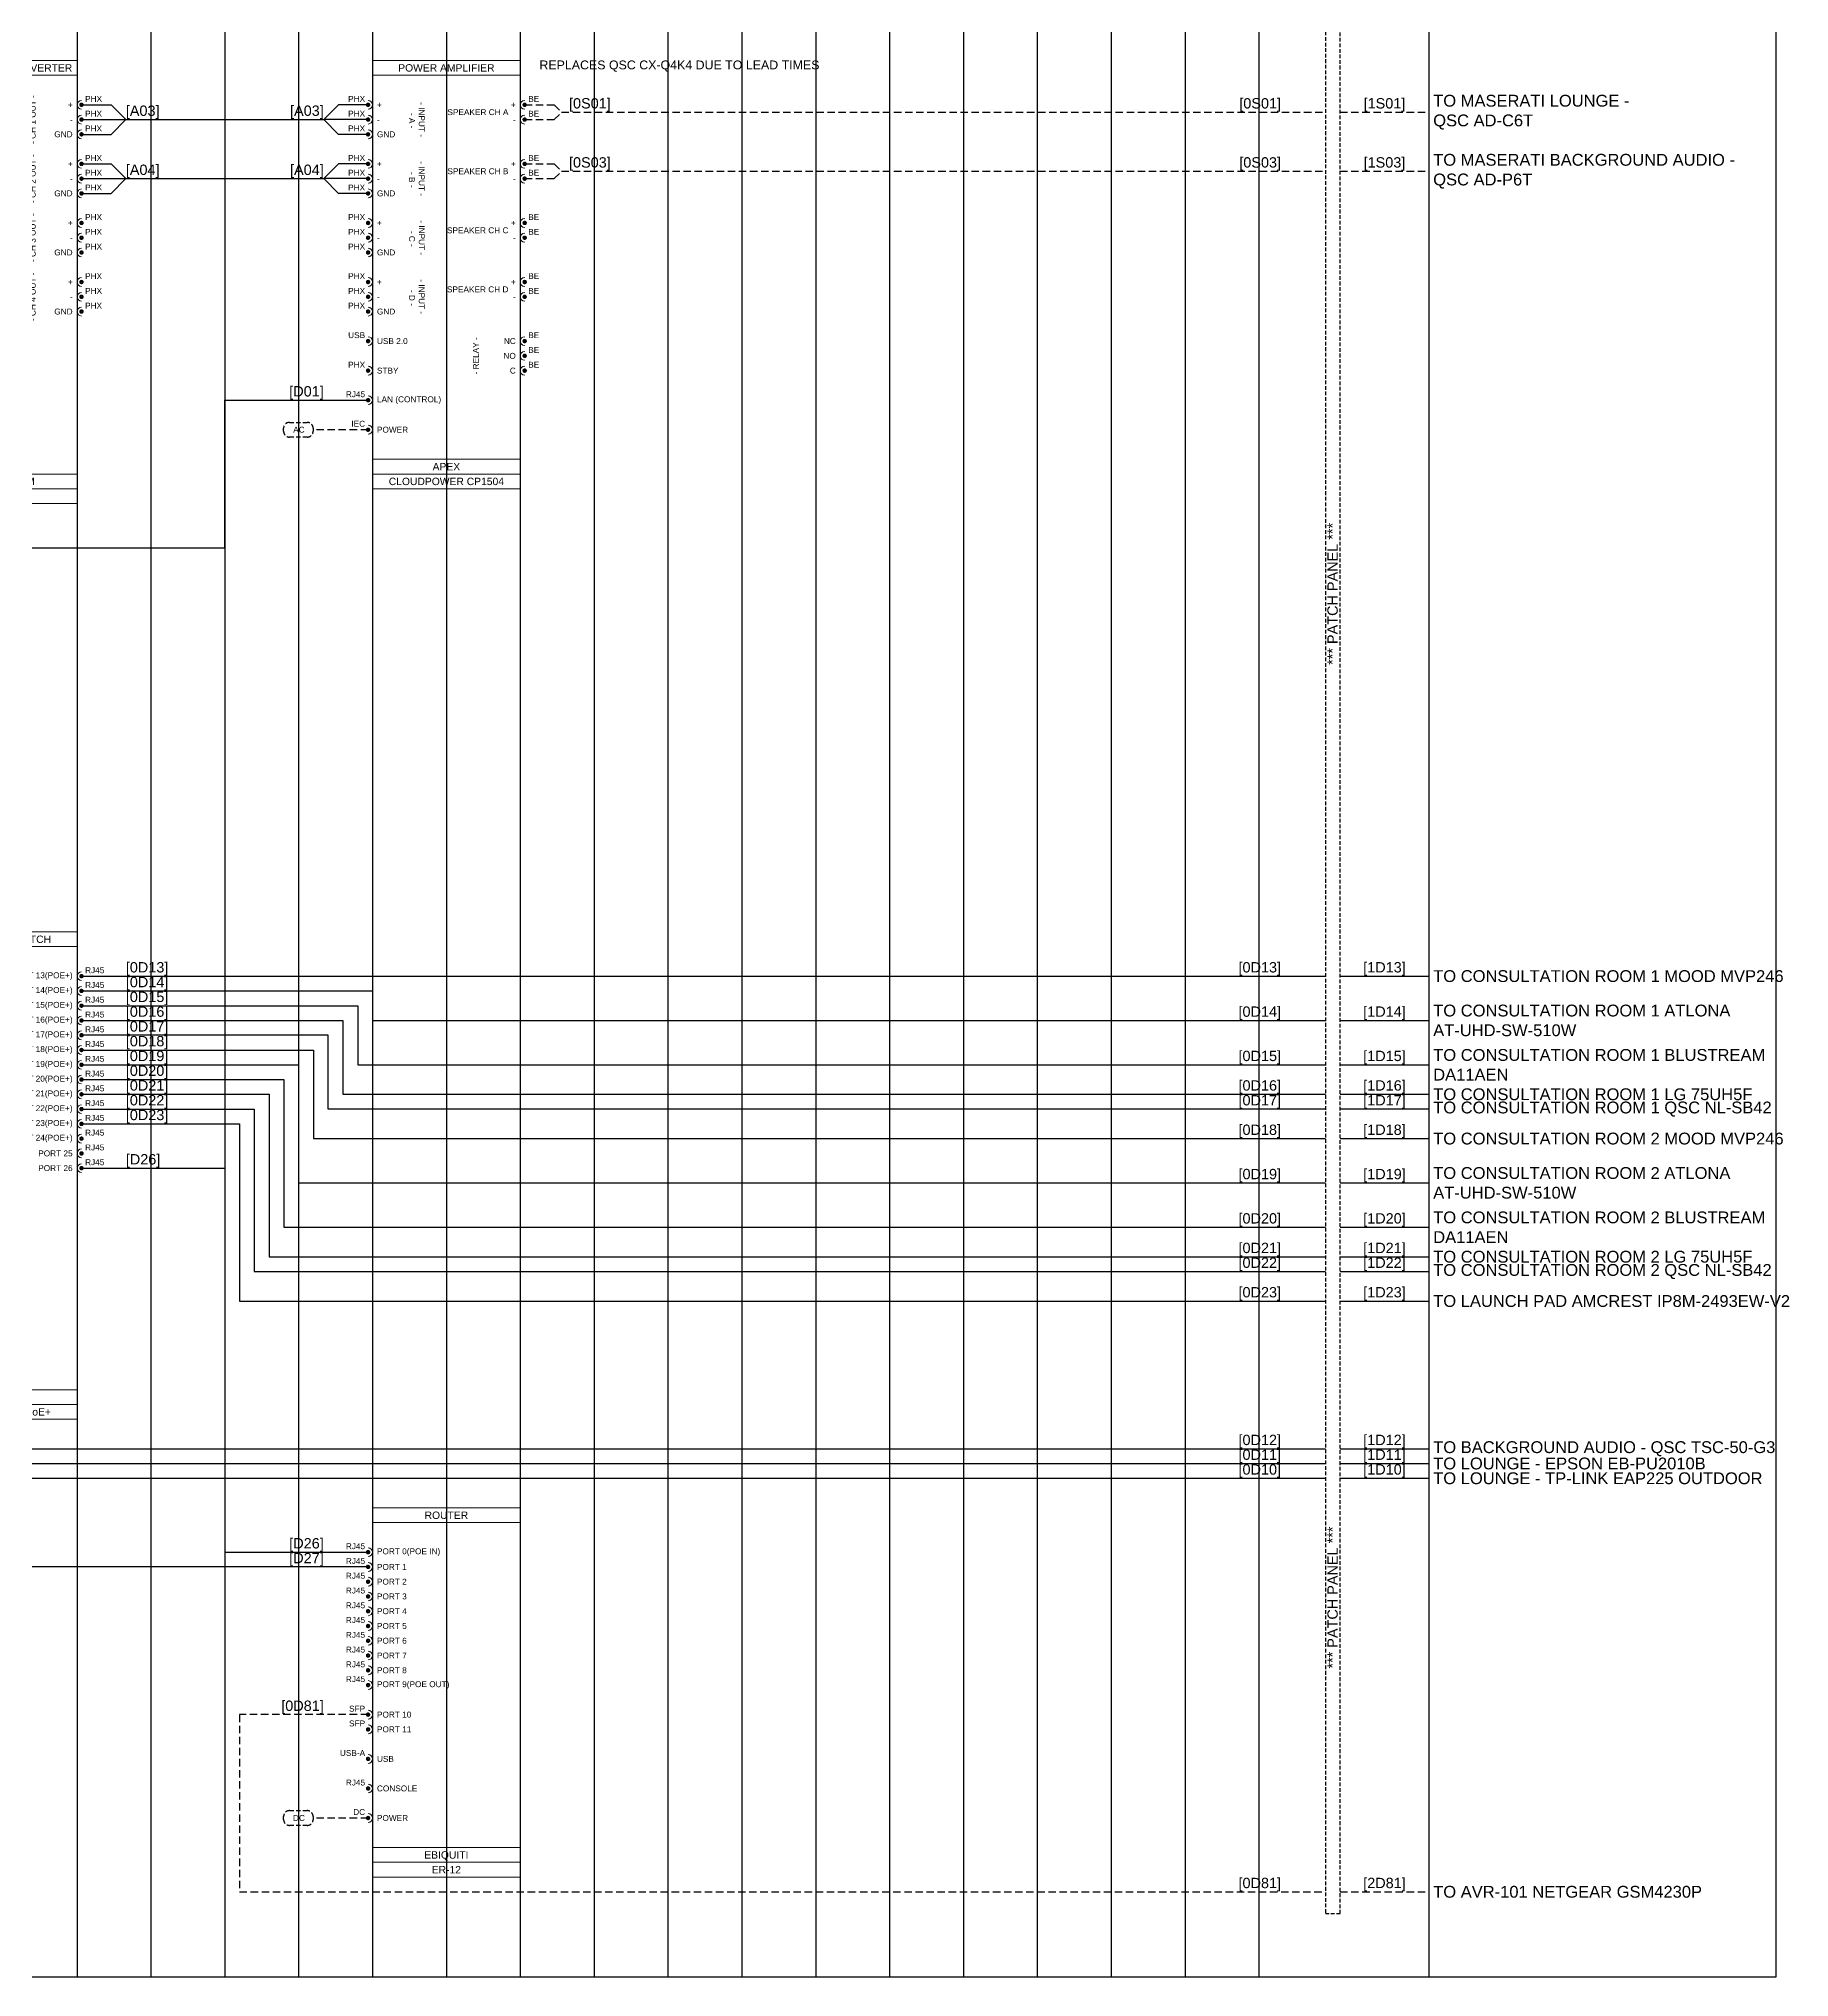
# Model space of a CAD drawing. Header units: millimetres. Extents: x -71336 to -33468, y -26189 to 22712.
# Drawn here: x -43509 to -42917, y -5741 to -5085 of the extents above; entities that cross this region are included whole.
import ezdxf
from ezdxf.enums import TextEntityAlignment as Align
from ezdxf.lldxf.tags import DXFTag

# ---------------------------------------------------------------- set-up
doc = ezdxf.new("R2010")
doc.units = ezdxf.units.MM
doc.linetypes.add('DASHED', pattern=[0.75, 0.5, -0.25])
doc.linetypes.add('DASHED2', pattern=[0.375, 0.25, -0.125])
for name, color, linetype in [('SC - 2 Core Speaker', 211, 'DASHED'), ('SC - 3 Core Flex', 7, 'DASHED'), ('SC - Cat - Green - Data', 84, 'Continuous'), ('SC - Cat - Green - Data - DANTE', 84, 'DANTE'), ('SC - Cat - Green - Data - DS', 84, 'DS'), ('SC - Cat - Green - Data - QLAN', 84, 'QLAN'), ('SC - Fibre', 170, 'DASHED'), ('SC - Starquad', 4, 'Continuous'), ('SC - Text', 7, 'Continuous'), ('Text', 7, 'Continuous')]:
    doc.layers.add(name, color=color, linetype=linetype)
doc.layers.add('SC - Equipment', color=7, linetype='Continuous', lineweight=13)
doc.layers.add('SC - Xlines', color=252, linetype='Continuous', plot=False)
doc.styles.add('ARIAL', font='arial.ttf')
doc.styles.get("Standard").update_dxf_attribs({"font": 'arial.ttf', "height": 35})
tags = doc.linetypes.add('DANTE', pattern='A,3.745209,-0.071128,["DANTE",ARIAL,S=0.5,R=0,X=0,Y=-0.25],-2.454793,3.728871', length=10.000001).pattern_tags.tags
tags[6] = DXFTag(74, 10)
tags = doc.linetypes.add('DS', pattern='A,1.939444,-0.075392,["DS",ARIAL,S=0.5,R=0,X=0,Y=-0.25],-1.06308,1.922084', length=5).pattern_tags.tags
tags[6] = DXFTag(74, 10)
tags = doc.linetypes.add('QLAN', pattern='A,3.942001,-0.106942,["QLAN",ARIAL,S=0.5,R=0,X=0,Y=-0.25],-1.981735,3.969322', length=10).pattern_tags.tags
tags[6] = DXFTag(74, 10)

# ---------------------------------------------------------------- blocks, each defined once
blk = doc.blocks.new('NETGEAR GSM4230P - SCHEMATIC')
at = {"layer": 'SC - Equipment'}
for p, q in [((-25, 0), (25, 0)), ((-25, -165), (-25, 0)), ((25, 0), (25, -165)), ((25, -5), (-25, -5)), ((25, -155), (-25, -155)), ((25, -155), (-25, -155)), ((25, -160), (-25, -160)), ((25, -160), (-25, -160)), ((25, -160), (-25, -160)), ((25, -165), (-25, -165))]:
    blk.add_line(p, q, dxfattribs=at)
at = {"layer": 'SC - Equipment', "const_width": 0.7}
for points in [[(-26.1, -15, 1), (-26.9, -15, 1)], [(-26.1, -20, 1), (-26.9, -20, 1)], [(26.1, -15, -1), (26.9, -15, -1)], [(26.1, -20, -1), (26.9, -20, -1)], [(-26.1, -25, 1), (-26.9, -25, 1)], [(26.1, -25, -1), (26.9, -25, -1)], [(-26.1, -30, 1), (-26.9, -30, 1)], [(26.1, -30, -1), (26.9, -30, -1)], [(-26.1, -35, 1), (-26.9, -35, 1)], [(-26.1, -40, 1), (-26.9, -40, 1)], [(26.1, -35, -1), (26.9, -35, -1)], [(26.1, -40, -1), (26.9, -40, -1)], [(-26.1, -45, 1), (-26.9, -45, 1)], [(26.1, -45, -1), (26.9, -45, -1)], [(-26.1, -50, 1), (-26.9, -50, 1)], [(26.1, -50, -1), (26.9, -50, -1)], [(-26.1, -55, 1), (-26.9, -55, 1)], [(26.1, -55, -1), (26.9, -55, -1)], [(-26.1, -60, 1), (-26.9, -60, 1)], [(-26.1, -65, 1), (-26.9, -65, 1)], [(26.1, -60, -1), (26.9, -60, -1)], [(26.1, -65, -1), (26.9, -65, -1)], [(-26.1, -70, 1), (-26.9, -70, 1)], [(26.1, -70, -1), (26.9, -70, -1)], [(26.1, -75, -1), (26.9, -75, -1)], [(-26.1, -85, 1), (-26.9, -85, 1)], [(26.1, -80, -1), (26.9, -80, -1)], [(-26.1, -90, 1), (-26.9, -90, 1)], [(-26.1, -95, 1), (-26.9, -95, 1)], [(-26.1, -100, 1), (-26.9, -100, 1)], [(-26.1, -110, 1), (-26.9, -110, 1)], [(-26.1, -115, 1), (-26.9, -115, 1)], [(-26.1, -125, 1), (-26.9, -125, 1)], [(-26.1, -130, 1), (-26.9, -130, 1)], [(-26.1, -135, 1), (-26.9, -135, 1)], [(-26.1, -145, 1), (-26.9, -145, 1)]]:
    blk.add_lwpolyline(points, format="xyb", close=True, dxfattribs=at)
at = {"layer": 'SC - Equipment'}
for centre, start, end in [((-26.5, -15), 270, 90), ((-26.5, -20), 270, 90), ((26.5, -15), 90, 270), ((26.5, -20), 90, 270), ((-26.5, -25), 270, 90), ((26.5, -25), 90, 270), ((-26.5, -30), 270, 90), ((26.5, -30), 90, 270), ((-26.5, -35), 270, 90), ((-26.5, -40), 270, 90), ((26.5, -35), 90, 270), ((26.5, -40), 90, 270), ((-26.5, -45), 270, 90), ((26.5, -45), 90, 270), ((-26.5, -50), 270, 90), ((26.5, -50), 90, 270), ((-26.5, -55), 270, 90), ((-26.5, -60), 270, 90), ((26.5, -55), 90, 270), ((26.5, -60), 90, 270), ((-26.5, -65), 270, 90), ((26.5, -65), 90, 270), ((-26.5, -70), 270, 90), ((26.5, -70), 90, 270), ((26.5, -75), 90, 270), ((26.5, -80), 90, 270), ((-26.5, -85), 270, 90), ((-26.5, -90), 270, 90), ((-26.5, -95), 270, 90), ((-26.5, -100), 270, 90), ((-26.5, -110), 270, 90), ((-26.5, -115), 270, 90), ((-26.5, -125), 270, 90), ((-26.5, -130), 270, 90), ((-26.5, -135), 270, 90), ((-26.5, -145), 270, 90)]:
    blk.add_arc(centre, 1.5, start, end, dxfattribs=at)
at = {"ltscale": 5}
for tag, p in [('DESCRIPTION', (0, -2.5)), ('MAKE', (0, -157.5)), ('MODEL', (0, -162.5))]:
    blk.add_attdef(tag, text='', height=2.5, dxfattribs=at).set_placement(p, align=Align.MIDDLE_CENTER)
at = {"ltscale": 5, "flags": 1}
for tag, p in [('ROOM_TYPE', (45, -5)), ('LOCATION', (45, -10)), ('RACK_EQUIPMENT_(Y/N)', (45, -15)), ('POE(WATT)', (45, -35)), ('IP_(Y/N)', (45, -30)), ('AMP(@240V)', (45, -40)), ('WATT', (45, -45)), ('WEIGHT(KG)', (45, -55)), ('BTU/H', (45, -50)), ('TRANSFORMER_TAPS', (45, -60))]:
    blk.add_attdef(tag, p, '', height=2.5, dxfattribs=at)
blk.add_attdef('BRACKET', text='', height=2.5, dxfattribs=at).set_placement((0, -152.5), align=Align.MIDDLE_CENTER)
at = {"layer": 'SC - Equipment', "ltscale": 5, "char_height": 2}
for s, insert, width, attachment_point in [('RJ45', (-27.5, -13), 5.7736, 6), ('RJ45', (27.72, -13), 7.1748, 4), ('RJ45', (-27.5, -18), 5.7736, 6), ('PORT 1(POE+)', (-23.5, -15), 23.5, 4), ('PORT 2(POE+)', (-23.5, -20), 23.5, 4), ('PORT 13(POE+)', (23.5, -15), 23.5, 6), ('PORT 14(POE+)', (23.5, -20), 23.5, 6), ('RJ45', (27.72, -18), 7.1748, 4), ('RJ45', (-27.5, -23), 5.7736, 6), ('PORT 3(POE+)', (-23.5, -25), 23.5, 4), ('PORT 15(POE+)', (23.5, -25), 23.5, 6), ('RJ45', (27.72, -23), 7.1748, 4), ('RJ45', (-27.5, -28), 5.7736, 6), ('RJ45', (-27.5, -33), 5.7736, 6), ('PORT 4(POE+)', (-23.5, -30), 23.5, 4), ('PORT 16(POE+)', (23.5, -30), 23.5, 6), ('RJ45', (27.72, -28), 7.1748, 4), ('RJ45', (27.72, -33), 7.1748, 4), ('RJ45', (-27.5, -38), 5.7736, 6), ('PORT 5(POE+)', (-23.5, -35), 23.5, 4), ('PORT 6(POE+)', (-23.5, -40), 23.5, 4), ('PORT 17(POE+)', (23.5, -35), 23.5, 6), ('PORT 18(POE+)', (23.5, -40), 23.5, 6), ('RJ45', (27.72, -38), 7.1748, 4), ('RJ45', (-27.5, -43), 5.7736, 6), ('PORT 7(POE+)', (-23.5, -45), 23.5, 4), ('PORT 19(POE+)', (23.5, -45), 23.5, 6), ('RJ45', (27.72, -43), 7.1748, 4), ('RJ45', (-27.5, -48), 5.7736, 6), ('RJ45', (-27.5, -53), 5.7736, 6), ('PORT 8(POE+)', (-23.5, -50), 23.5, 4), ('PORT 20(POE+)', (23.5, -50), 23.5, 6), ('RJ45', (27.72, -48), 7.1748, 4), ('RJ45', (27.72, -53), 7.1748, 4), ('RJ45', (-27.5, -58), 5.7736, 6), ('PORT 9(POE+)', (-23.5, -55), 23.5, 4), ('PORT 10(POE+)', (-23.5, -60), 23.5, 4), ('PORT 21(POE+)', (23.5, -55), 23.5, 6), ('PORT 22(POE+)', (23.5, -60), 23.5, 6), ('RJ45', (27.72, -58), 7.1748, 4), ('RJ45', (-27.5, -63), 5.7736, 6), ('PORT 11(POE+)', (-23.5, -65), 23.5, 4), ('PORT 23(POE+)', (23.5, -65), 23.5, 6), ('RJ45', (27.72, -63), 7.1748, 4), ('RJ45', (-27.5, -68), 5.7736, 6), ('PORT 12(POE+)', (-23.5, -70), 23.5, 4), ('PORT 24(POE+)', (23.5, -70), 23.5, 6), ('RJ45', (27.72, -68), 7.1748, 4), ('RJ45', (27.72, -73), 7.1748, 4), ('PORT 25', (23.5, -75), 23.5, 6), ('RJ45', (27.72, -78), 7.1748, 4), ('SFP', (-27.5, -83), 5.7736, 6), ('PORT 27', (-23.5, -85), 23.5, 4), ('PORT 26', (23.5, -80), 23.5, 6), ('SFP', (-27.5, -88), 5.7736, 6), ('PORT 28', (-23.5, -90), 23.5, 4), ('SFP', (-27.5, -93), 5.7736, 6), ('SFP', (-27.5, -98), 5.7736, 6), ('PORT 29', (-23.5, -95), 23.5, 4), ('PORT 30', (-23.5, -100), 23.5, 4), ('RJ45', (-27.5, -108), 5.7736, 6), ('CONTROL', (-23.5, -110), 23.5, 4), ('RJ45', (-27.5, -113), 5.7736, 6), ('COM', (-23.5, -115), 23.5, 4), ('USB-A', (-27.5, -123), 5.7736, 6), ('USB(FRONT)', (-23.5, -125), 23.5, 4), ('USB-C', (-27.5, -128), 5.7736, 6), ('USB(FRONT)', (-23.5, -130), 23.5, 4), ('USB-C', (-27.5, -133), 5.7736, 6), ('USB(REAR)', (-23.5, -135), 23.5, 4), ('IEC', (-27.5, -143), 5.7736, 6), ('POWER', (-23.5, -145), 23.5, 4)]:
    blk.add_mtext(s, dxfattribs=dict(at, insert=insert, width=width, attachment_point=attachment_point))
blk = doc.blocks.new('APEX CLOUDPOWER CP1504 - SCHEMATIC')
at = {"layer": 'SC - Equipment'}
for p, q in [((-25, 0), (25, 0)), ((-25, -145), (-25, 0)), ((25, 0), (25, -145)), ((25, -5), (-25, -5)), ((25, -135), (-25, -135)), ((25, -135), (-25, -135)), ((25, -140), (-25, -140)), ((25, -140), (-25, -140)), ((25, -140), (-25, -140)), ((25, -145), (-25, -145))]:
    blk.add_line(p, q, dxfattribs=at)
at = {"layer": 'SC - Equipment', "const_width": 0.7}
for points in [[(-26.1, -15, 1), (-26.9, -15, 1)], [(-26.1, -20, 1), (-26.9, -20, 1)], [(26.1, -15, -1), (26.9, -15, -1)], [(26.1, -20, -1), (26.9, -20, -1)], [(-26.1, -25, 1), (-26.9, -25, 1)], [(-26.1, -35, 1), (-26.9, -35, 1)], [(-26.1, -40, 1), (-26.9, -40, 1)], [(26.1, -35, -1), (26.9, -35, -1)], [(26.1, -40, -1), (26.9, -40, -1)], [(-26.1, -45, 1), (-26.9, -45, 1)], [(-26.1, -55, 1), (-26.9, -55, 1)], [(26.1, -55, -1), (26.9, -55, -1)], [(-26.1, -60, 1), (-26.9, -60, 1)], [(-26.1, -65, 1), (-26.9, -65, 1)], [(26.1, -60, -1), (26.9, -60, -1)], [(-26.1, -75, 1), (-26.9, -75, 1)], [(26.1, -75, -1), (26.9, -75, -1)], [(-26.1, -80, 1), (-26.9, -80, 1)], [(-26.1, -85, 1), (-26.9, -85, 1)], [(26.1, -80, -1), (26.9, -80, -1)], [(-26.1, -95, 1), (-26.9, -95, 1)], [(26.1, -95, -1), (26.9, -95, -1)], [(-26.1, -105, 1), (-26.9, -105, 1)], [(26.1, -100, -1), (26.9, -100, -1)], [(26.1, -105, -1), (26.9, -105, -1)], [(-26.1, -115, 1), (-26.9, -115, 1)], [(-26.1, -125, 1), (-26.9, -125, 1)]]:
    blk.add_lwpolyline(points, format="xyb", close=True, dxfattribs=at)
at = {"layer": 'SC - Equipment'}
for centre, start, end in [((-26.5, -15), 270, 90), ((-26.5, -20), 270, 90), ((26.5, -15), 90, 270), ((26.5, -20), 90, 270), ((-26.5, -25), 270, 90), ((-26.5, -35), 270, 90), ((-26.5, -40), 270, 90), ((26.5, -35), 90, 270), ((26.5, -40), 90, 270), ((-26.5, -45), 270, 90), ((-26.5, -55), 270, 90), ((-26.5, -60), 270, 90), ((26.5, -55), 90, 270), ((26.5, -60), 90, 270), ((-26.5, -65), 270, 90), ((-26.5, -75), 270, 90), ((-26.5, -80), 270, 90), ((26.5, -75), 90, 270), ((26.5, -80), 90, 270), ((-26.5, -85), 270, 90), ((-26.5, -95), 270, 90), ((26.5, -95), 90, 270), ((-26.5, -105), 270, 90), ((26.5, -100), 90, 270), ((26.5, -105), 90, 270), ((-26.5, -115), 270, 90), ((-26.5, -125), 270, 90)]:
    blk.add_arc(centre, 1.5, start, end, dxfattribs=at)
at = {"ltscale": 5}
for tag, p in [('DESCRIPTION', (0, -2.5)), ('MAKE', (0, -137.5)), ('MODEL', (0, -142.5))]:
    blk.add_attdef(tag, text='', height=2.5, dxfattribs=at).set_placement(p, align=Align.MIDDLE_CENTER)
at = {"ltscale": 5, "flags": 1}
for tag, p in [('ROOM_TYPE', (45, -5)), ('LOCATION', (45, -10)), ('RACK_EQUIPMENT_(Y/N)', (45, -15)), ('POE(WATT)', (45, -35)), ('IP_(Y/N)', (45, -30)), ('AMP(@240V)', (45, -40)), ('WATT', (45, -45)), ('WEIGHT(KG)', (45, -55)), ('BTU/H', (45, -50)), ('TRANSFORMER_TAPS', (45, -60))]:
    blk.add_attdef(tag, p, '', height=2.5, dxfattribs=at)
blk.add_attdef('BRACKET', text='', height=2.5, dxfattribs=at).set_placement((0, -132.5), align=Align.MIDDLE_CENTER)
at = {"layer": 'SC - Equipment', "ltscale": 5, "char_height": 2}
for s, insert, width, attachment_point in [('PHX', (-27.5, -13), 5.7736, 6), ('BE', (27.7, -13), 3.7458, 4), ('PHX', (-27.5, -18), 5.7736, 6), ('+', (-23.5, -15), 23.5, 4), ('SPEAKER CH A', (21, -17.5), 23.5, 6), ('+', (23.5, -15), 23.5, 6), ('BE', (27.7, -18), 3.7458, 4), ('PHX', (-27.5, -23), 5.7736, 6), ('-', (-23.5, -20), 23.5, 4), ('GND', (-23.5, -25), 23.5, 4), ('-', (23.5, -20), 23.5, 6), ('PHX', (-27.5, -33), 5.7736, 6), ('BE', (27.7, -33), 3.7458, 4), ('PHX', (-27.5, -38), 5.7736, 6), ('+', (-23.5, -35), 23.5, 4), ('SPEAKER CH B', (21, -37.5), 23.5, 6), ('+', (23.5, -35), 23.5, 6), ('BE', (27.7, -38), 3.7458, 4), ('PHX', (-27.5, -43), 5.7736, 6), ('-', (-23.5, -40), 23.5, 4), ('GND', (-23.5, -45), 23.5, 4), ('-', (23.5, -40), 23.5, 6), ('PHX', (-27.5, -53), 5.7736, 6), ('BE', (27.7, -53), 3.7458, 4), ('PHX', (-27.5, -58), 5.7736, 6), ('+', (-23.5, -55), 23.5, 4), ('SPEAKER CH C', (21, -57.5), 23.5, 6), ('+', (23.5, -55), 23.5, 6), ('BE', (27.7, -58), 3.7458, 4), ('PHX', (-27.5, -63), 5.7736, 6), ('-', (-23.5, -60), 23.5, 4), ('GND', (-23.5, -65), 23.5, 4), ('-', (23.5, -60), 23.5, 6), ('PHX', (-27.5, -73), 5.7736, 6), ('BE', (27.7, -73), 3.7458, 4), ('PHX', (-27.5, -78), 5.7736, 6), ('+', (-23.5, -75), 23.5, 4), ('SPEAKER CH D', (21, -77.5), 23.5, 6), ('+', (23.5, -75), 23.5, 6), ('BE', (27.7, -78), 3.7458, 4), ('PHX', (-27.5, -83), 5.7736, 6), ('-', (-23.5, -80), 23.5, 4), ('GND', (-23.5, -85), 23.5, 4), ('-', (23.5, -80), 23.5, 6), ('USB', (-27.5, -93), 5.7736, 6), ('USB 2.0', (-23.5, -95), 23.5, 4), ('NC', (23.5, -95), 23.5, 6), ('BE', (27.7, -93), 3.7458, 4), ('BE', (27.7, -98), 3.7458, 4), ('PHX', (-27.5, -103), 5.7736, 6), ('STBY', (-23.5, -105), 23.5, 4), ('NO', (23.5, -100), 23.5, 6), ('C', (23.5, -105), 23.5, 6), ('BE', (27.7, -103), 3.7458, 4), ('RJ45', (-27.5, -113), 5.7736, 6), ('LAN (CONTROL)', (-23.5, -115), 23.5, 4), ('IEC', (-27.5, -123), 5.7736, 6), ('POWER', (-23.5, -125), 23.5, 4)]:
    blk.add_mtext(s, dxfattribs=dict(at, insert=insert, width=width, attachment_point=attachment_point))
at = {"layer": 'SC - Equipment', "ltscale": 5, "char_height": 2, "width": 24.882, "attachment_point": 5}
for s, insert, rotation in [('- INPUT -\\P - A -', (-10, -19.99), 270), ('- INPUT -\\P - B -', (-10, -39.99), 270), ('- INPUT -\\P - C -', (-10, -59.99), 270), ('- INPUT -\\P - D -', (-10, -79.99), 270), ('- RELAY -', (10, -100), 90)]:
    blk.add_mtext(s, dxfattribs=dict(at, insert=insert, rotation=rotation))
blk = doc.blocks.new('BLUSTREAM DA44AU - SCHEMATIC')
at = {"layer": 'SC - Equipment'}
for p, q in [((-25, 0), (25, 0)), ((-25, -150), (-25, 0)), ((25, 0), (25, -150)), ((25, -5), (-25, -5)), ((25, -140), (-25, -140)), ((25, -140), (-25, -140)), ((25, -145), (-25, -145)), ((25, -145), (-25, -145)), ((25, -145), (-25, -145)), ((25, -150), (-25, -150))]:
    blk.add_line(p, q, dxfattribs=at)
at = {"layer": 'SC - Equipment', "const_width": 0.7}
for points in [[(-26.1, -15, 1), (-26.9, -15, 1)], [(-26.1, -20, 1), (-26.9, -20, 1)], [(26.1, -15, -1), (26.9, -15, -1)], [(26.1, -20, -1), (26.9, -20, -1)], [(-26.1, -25, 1), (-26.9, -25, 1)], [(26.1, -25, -1), (26.9, -25, -1)], [(-26.1, -35, 1), (-26.9, -35, 1)], [(-26.1, -40, 1), (-26.9, -40, 1)], [(26.1, -35, -1), (26.9, -35, -1)], [(26.1, -40, -1), (26.9, -40, -1)], [(-26.1, -45, 1), (-26.9, -45, 1)], [(26.1, -45, -1), (26.9, -45, -1)], [(-26.1, -55, 1), (-26.9, -55, 1)], [(26.1, -55, -1), (26.9, -55, -1)], [(-26.1, -60, 1), (-26.9, -60, 1)], [(-26.1, -65, 1), (-26.9, -65, 1)], [(26.1, -60, -1), (26.9, -60, -1)], [(26.1, -65, -1), (26.9, -65, -1)], [(-26.1, -75, 1), (-26.9, -75, 1)], [(26.1, -75, -1), (26.9, -75, -1)], [(-26.1, -80, 1), (-26.9, -80, 1)], [(-26.1, -85, 1), (-26.9, -85, 1)], [(26.1, -80, -1), (26.9, -80, -1)], [(26.1, -85, -1), (26.9, -85, -1)], [(-26.1, -95, 1), (-26.9, -95, 1)], [(-26.1, -100, 1), (-26.9, -100, 1)], [(-26.1, -105, 1), (-26.9, -105, 1)], [(-26.1, -115, 1), (-26.9, -115, 1)], [(-26.1, -120, 1), (-26.9, -120, 1)], [(-26.1, -130, 1), (-26.9, -130, 1)]]:
    blk.add_lwpolyline(points, format="xyb", close=True, dxfattribs=at)
at = {"layer": 'SC - Equipment'}
for centre, start, end in [((-26.5, -15), 270, 90), ((-26.5, -20), 270, 90), ((26.5, -15), 90, 270), ((26.5, -20), 90, 270), ((-26.5, -25), 270, 90), ((26.5, -25), 90, 270), ((-26.5, -35), 270, 90), ((-26.5, -40), 270, 90), ((26.5, -35), 90, 270), ((26.5, -40), 90, 270), ((-26.5, -45), 270, 90), ((26.5, -45), 90, 270), ((-26.5, -55), 270, 90), ((-26.5, -60), 270, 90), ((26.5, -55), 90, 270), ((26.5, -60), 90, 270), ((-26.5, -65), 270, 90), ((26.5, -65), 90, 270), ((-26.5, -75), 270, 90), ((-26.5, -80), 270, 90), ((26.5, -75), 90, 270), ((26.5, -80), 90, 270), ((-26.5, -85), 270, 90), ((26.5, -85), 90, 270), ((-26.5, -95), 270, 90), ((-26.5, -100), 270, 90), ((-26.5, -105), 270, 90), ((-26.5, -115), 270, 90), ((-26.5, -120), 270, 90), ((-26.5, -130), 270, 90)]:
    blk.add_arc(centre, 1.5, start, end, dxfattribs=at)
at = {"ltscale": 5}
for tag, p in [('DESCRIPTION', (0, -2.5)), ('MAKE', (0, -142.5)), ('MODEL', (0, -147.5))]:
    blk.add_attdef(tag, text='', height=2.5, dxfattribs=at).set_placement(p, align=Align.MIDDLE_CENTER)
at = {"ltscale": 5, "flags": 1}
for tag, p in [('ROOM_TYPE', (45, -5)), ('LOCATION', (45, -10)), ('RACK_EQUIPMENT_(Y/N)', (45, -15)), ('POE(WATT)', (45, -35)), ('IP_(Y/N)', (45, -30)), ('AMP(@240V)', (45, -40)), ('WATT', (45, -45)), ('WEIGHT(KG)', (45, -55)), ('BTU/H', (45, -50)), ('TRANSFORMER_TAPS', (45, -60))]:
    blk.add_attdef(tag, p, '', height=2.5, dxfattribs=at)
blk.add_attdef('BRACKET', text='', height=2.5, dxfattribs=at).set_placement((0, -137.5), align=Align.MIDDLE_CENTER)
at = {"layer": 'SC - Equipment', "ltscale": 5, "char_height": 2}
for s, insert, width, attachment_point in [('PHX', (-27.5, -13), 5.7736, 6), ('PHX', (27.72, -13), 7.1748, 4), ('PHX', (-27.5, -18), 5.7736, 6), ('+', (-23.5, -15), 23.5, 4), ('+', (23.5, -15), 23.5, 6), ('PHX', (27.72, -18), 7.1748, 4), ('PHX', (-27.5, -23), 5.7736, 6), ('-', (-23.5, -20), 23.5, 4), ('GND', (-23.5, -25), 23.5, 4), ('GND', (23.5, -25), 23.5, 6), ('-', (23.5, -20), 23.5, 6), ('PHX', (27.72, -23), 7.1748, 4), ('PHX', (-27.5, -33), 5.7736, 6), ('PHX', (27.72, -33), 7.1748, 4), ('PHX', (-27.5, -38), 5.7736, 6), ('+', (-23.5, -35), 23.5, 4), ('+', (23.5, -35), 23.5, 6), ('PHX', (27.72, -38), 7.1748, 4), ('PHX', (-27.5, -43), 5.7736, 6), ('-', (-23.5, -40), 23.5, 4), ('GND', (-23.5, -45), 23.5, 4), ('GND', (23.5, -45), 23.5, 6), ('-', (23.5, -40), 23.5, 6), ('PHX', (27.72, -43), 7.1748, 4), ('PHX', (-27.5, -53), 5.7736, 6), ('PHX', (27.72, -53), 7.1748, 4), ('PHX', (-27.5, -58), 5.7736, 6), ('+', (-23.5, -55), 23.5, 4), ('+', (23.5, -55), 23.5, 6), ('PHX', (27.72, -58), 7.1748, 4), ('PHX', (-27.5, -63), 5.7736, 6), ('-', (-23.5, -60), 23.5, 4), ('GND', (-23.5, -65), 23.5, 4), ('GND', (23.5, -65), 23.5, 6), ('-', (23.5, -60), 23.5, 6), ('PHX', (27.72, -63), 7.1748, 4), ('PHX', (-27.5, -73), 5.7736, 6), ('PHX', (27.72, -73), 7.1748, 4), ('PHX', (-27.5, -78), 5.7736, 6), ('+', (-23.5, -75), 23.5, 4), ('+', (23.5, -75), 23.5, 6), ('PHX', (27.72, -78), 7.1748, 4), ('PHX', (-27.5, -83), 5.7736, 6), ('-', (-23.5, -80), 23.5, 4), ('GND', (-23.5, -85), 23.5, 4), ('GND', (23.5, -85), 23.5, 6), ('-', (23.5, -80), 23.5, 6), ('PHX', (27.72, -83), 7.1748, 4), ('PHX', (-27.5, -93), 5.7736, 6), ('PHX', (-27.5, -98), 5.7736, 6), ('RX', (-23.5, -95), 23.5, 4), ('PHX', (-27.5, -103), 5.7736, 6), ('TX', (-23.5, -100), 23.5, 4), ('GND', (-23.5, -105), 23.5, 4), ('RJ45', (-27.5, -113), 5.7736, 6), ('RJ45', (-27.5, -118), 5.7736, 6), ('LAN', (-23.5, -115), 47.6216, 4), ('LAN', (-23.5, -120), 47.6216, 4), ('DC', (-27.5, -128), 5.7736, 6), ('12V 1A', (-23.5, -130), 23.5, 4)]:
    blk.add_mtext(s, dxfattribs=dict(at, insert=insert, width=width, attachment_point=attachment_point))
at = {"layer": 'SC - Equipment', "ltscale": 5, "char_height": 2, "attachment_point": 5}
for s, insert, width, rotation in [('- CH 1 OUT -', (10, -20), 24.8632, 90), ('- CH 1 IN -', (-10, -19.99), 15.9114, 270), ('- CH 2 OUT -', (10, -40), 24.8632, 90), ('- CH 2 IN -', (-10, -39.99), 15.9114, 270), ('- CH 3 OUT -', (10, -60), 24.8632, 90), ('- CH 3 IN -', (-10, -59.99), 15.9114, 270), ('- CH 4 OUT -', (10, -80), 24.8632, 90), ('- CH 4 IN -', (-10, -79.99), 15.9114, 270), ('- RS232 -', (-10, -99.99), 15.9114, 270)]:
    blk.add_mtext(s, dxfattribs=dict(at, insert=insert, width=width, rotation=rotation))
blk = doc.blocks.new('UBIQUITI ER-12 - SCHEMATIC')
at = {"layer": 'SC - Equipment'}
for p, q in [((-25, 0), (25, 0)), ((-25, -125), (-25, 0)), ((25, 0), (25, -125)), ((25, -5), (-25, -5)), ((25, -115), (-25, -115)), ((25, -115), (-25, -115)), ((25, -120), (-25, -120)), ((25, -120), (-25, -120)), ((25, -120), (-25, -120)), ((25, -125), (-25, -125))]:
    blk.add_line(p, q, dxfattribs=at)
at = {"layer": 'SC - Equipment', "const_width": 0.7}
for points in [[(-26.1, -15, 1), (-26.9, -15, 1)], [(-26.1, -20, 1), (-26.9, -20, 1)], [(-26.1, -25, 1), (-26.9, -25, 1)], [(-26.1, -30, 1), (-26.9, -30, 1)], [(-26.1, -35, 1), (-26.9, -35, 1)], [(-26.1, -40, 1), (-26.9, -40, 1)], [(-26.1, -45, 1), (-26.9, -45, 1)], [(-26.1, -50, 1), (-26.9, -50, 1)], [(-26.1, -55, 1), (-26.9, -55, 1)], [(-26.1, -60, 1), (-26.9, -60, 1)], [(-26.1, -70, 1), (-26.9, -70, 1)], [(-26.1, -75, 1), (-26.9, -75, 1)], [(-26.1, -85, 1), (-26.9, -85, 1)], [(-26.1, -95, 1), (-26.9, -95, 1)], [(-26.1, -105, 1), (-26.9, -105, 1)]]:
    blk.add_lwpolyline(points, format="xyb", close=True, dxfattribs=at)
at = {"layer": 'SC - Equipment'}
for centre in [(-26.5, -15), (-26.5, -20), (-26.5, -25), (-26.5, -30), (-26.5, -35), (-26.5, -40), (-26.5, -45), (-26.5, -50), (-26.5, -55), (-26.5, -60), (-26.5, -70), (-26.5, -75), (-26.5, -85), (-26.5, -95), (-26.5, -105)]:
    blk.add_arc(centre, 1.5, 270, 90, dxfattribs=at)
at = {"ltscale": 5}
for tag, p in [('DESCRIPTION', (0, -2.5)), ('MAKE', (0, -117.5)), ('MODEL', (0, -122.5))]:
    blk.add_attdef(tag, text='', height=2.5, dxfattribs=at).set_placement(p, align=Align.MIDDLE_CENTER)
at = {"ltscale": 5, "flags": 1}
for tag, p in [('ROOM_TYPE', (45, -5)), ('LOCATION', (45, -10)), ('RACK_EQUIPMENT_(Y/N)', (45, -15)), ('POE(WATT)', (45, -35)), ('IP_(Y/N)', (45, -30)), ('AMP(@240V)', (45, -40)), ('WATT', (45, -45)), ('WEIGHT(KG)', (45, -55)), ('BTU/H', (45, -50)), ('TRANSFORMER_TAPS', (45, -60))]:
    blk.add_attdef(tag, p, '', height=2.5, dxfattribs=at)
blk.add_attdef('BRACKET', text='', height=2.5, dxfattribs=at).set_placement((0, -112.5), align=Align.MIDDLE_CENTER)
at = {"layer": 'SC - Equipment', "ltscale": 5, "char_height": 2}
for s, insert, width, attachment_point in [('RJ45', (-27.5, -13), 5.7736, 6), ('RJ45', (-27.5, -18), 5.7736, 6), ('PORT 0(POE IN)', (-23.5, -15), 23.5, 4), ('PORT 1', (-23.5, -20), 23.5, 4), ('RJ45', (-27.5, -23), 5.7736, 6), ('PORT 2', (-23.5, -25), 23.5, 4), ('RJ45', (-27.5, -28), 5.7736, 6), ('RJ45', (-27.5, -33), 5.7736, 6), ('PORT 3', (-23.5, -30), 23.5, 4), ('RJ45', (-27.5, -38), 5.7736, 6), ('PORT 4', (-23.5, -35), 23.5, 4), ('PORT 5', (-23.5, -40), 23.5, 4), ('RJ45', (-27.5, -43), 5.7736, 6), ('PORT 6', (-23.5, -45), 23.5, 4), ('RJ45', (-27.5, -48), 5.7736, 6), ('RJ45', (-27.5, -53), 5.7736, 6), ('PORT 7', (-23.5, -50), 23.5, 4), ('RJ45', (-27.5, -58), 5.7736, 6), ('PORT 8', (-23.5, -55), 23.5, 4), ('PORT 9(POE OUT)', (-23.5, -60), 24.7431, 4), ('SFP', (-27.5, -68), 5.7736, 6), ('SFP', (-27.5, -73), 5.7736, 6), ('PORT 10', (-23.5, -70), 23.5, 4), ('PORT 11', (-23.5, -75), 23.5, 4), ('USB-A', (-27.5, -83), 5.7736, 6), ('USB', (-23.5, -85), 23.5, 4), ('RJ45', (-27.5, -93), 5.7736, 6), ('CONSOLE', (-23.5, -95), 23.5, 4), ('DC', (-27.5, -103), 5.7736, 6), ('POWER', (-23.5, -105), 23.5, 4)]:
    blk.add_mtext(s, dxfattribs=dict(at, insert=insert, width=width, attachment_point=attachment_point))

msp = doc.modelspace()

# ---------------------------------------------------------------- linework, layer by layer
at = {"linetype": 'DASHED2', "ltscale": 5}
msp.add_lwpolyline([(-43068.804, -5719.608), (-43068.804, -4823.71), (-43073.804, -4823.71), (-43073.804, -5719.608)], close=True, dxfattribs=at)
at = {"layer": 'SC - 2 Core Speaker', "color": 1, "ltscale": 5}
for points in [[(-43344.804, -5107.235), (-43334.804, -5107.235), (-43332.304, -5109.735)], [(-43344.804, -5127.235), (-43334.804, -5127.235), (-43332.304, -5129.735)]]:
    msp.add_lwpolyline(points, dxfattribs=at)
at = {"layer": 'SC - 2 Core Speaker', "color": 7, "ltscale": 5}
for points in [[(-43344.804, -5112.235), (-43334.804, -5112.235), (-43332.304, -5109.735)], [(-43344.804, -5132.235), (-43334.804, -5132.235), (-43332.304, -5129.735)]]:
    msp.add_lwpolyline(points, dxfattribs=at)
at = {"layer": 'SC - 2 Core Speaker', "ltscale": 5}
for points in [[(-43332.304, -5109.735), (-43073.804, -5109.735)], [(-43068.804, -5109.735), (-43038.804, -5109.735)], [(-43332.304, -5129.735), (-43073.804, -5129.735)], [(-43068.804, -5129.735), (-43038.804, -5129.735)]]:
    msp.add_lwpolyline(points, dxfattribs=at)
at = {"layer": 'SC - 3 Core Flex', "ltscale": 3}
for points in [[(-43424.402, -5214.735), (-43418.402, -5214.735, -0.4142136), (-43416.402, -5216.735), (-43416.402, -5217.735, -0.4142136), (-43418.402, -5219.735), (-43424.402, -5219.735, -0.4142136), (-43426.402, -5217.735), (-43426.402, -5216.735, -0.4142136)], [(-43424.402, -5684.735), (-43418.402, -5684.735, -0.4142136), (-43416.402, -5686.735), (-43416.402, -5687.735, -0.4142136), (-43418.402, -5689.735), (-43424.402, -5689.735, -0.4142136), (-43426.402, -5687.735), (-43426.402, -5686.735, -0.4142136)]]:
    msp.add_lwpolyline(points, format="xyb", close=True, dxfattribs=at)
at = {"layer": 'SC - 3 Core Flex', "ltscale": 5}
for points in [[(-43397.804, -5217.235), (-43416.402, -5217.235)], [(-43397.804, -5687.235), (-43416.402, -5687.235)]]:
    msp.add_lwpolyline(points, dxfattribs=at)
at = {"layer": 'SC - Cat - Green - Data', "ltscale": 5}
for points in [[(-43547.804, -5402.235), (-43596.304, -5402.235), (-43596.304, -5257.235), (-43446.304, -5257.235), (-43446.304, -5207.235), (-43397.804, -5207.235)], [(-43494.804, -5407.235), (-43396.304, -5407.235), (-43396.304, -5417.235), (-43073.804, -5417.235)], [(-43494.804, -5417.235), (-43406.304, -5417.235), (-43406.304, -5442.235), (-43073.804, -5442.235)], [(-43068.804, -5417.235), (-43038.804, -5417.235)], [(-43494.804, -5432.235), (-43421.304, -5432.235), (-43421.304, -5472.235), (-43073.804, -5472.235)], [(-43494.804, -5442.235), (-43431.304, -5442.235), (-43431.304, -5497.235), (-43073.804, -5497.235)], [(-43068.804, -5442.235), (-43038.804, -5442.235)], [(-43547.804, -5447.235), (-43611.304, -5447.235), (-43611.304, -5572.235), (-43073.804, -5572.235)], [(-43547.804, -5452.235), (-43606.304, -5452.235), (-43606.304, -5567.235), (-43073.804, -5567.235)], [(-43494.804, -5452.235), (-43441.304, -5452.235), (-43441.304, -5512.235), (-43073.804, -5512.235)], [(-43547.804, -5457.235), (-43601.304, -5457.235), (-43601.304, -5562.235), (-43073.804, -5562.235)], [(-43494.804, -5467.235), (-43446.304, -5467.235), (-43446.304, -5597.235), (-43397.804, -5597.235)], [(-43068.804, -5472.235), (-43038.804, -5472.235)], [(-43068.804, -5497.235), (-43038.804, -5497.235)], [(-43068.804, -5512.235), (-43038.804, -5512.235)], [(-43068.804, -5562.235), (-43038.804, -5562.235)], [(-43068.804, -5567.235), (-43038.804, -5567.235)], [(-43397.804, -5602.235), (-43968.804, -5602.235)]]:
    msp.add_lwpolyline(points, dxfattribs=at)
at = {"layer": 'SC - Cat - Green - Data - DANTE', "ltscale": 5}
for points in [[(-43494.804, -5412.235), (-43401.304, -5412.235), (-43401.304, -5432.235), (-43073.804, -5432.235)], [(-43068.804, -5432.235), (-43038.804, -5432.235)], [(-43494.804, -5437.235), (-43426.304, -5437.235), (-43426.304, -5487.235), (-43073.804, -5487.235)], [(-43068.804, -5487.235), (-43038.804, -5487.235)]]:
    msp.add_lwpolyline(points, dxfattribs=at)
at = {"layer": 'SC - Cat - Green - Data - DS', "ltscale": 5}
for points in [[(-43494.804, -5402.235), (-43073.804, -5402.235)], [(-43068.804, -5402.235), (-43038.804, -5402.235)], [(-43494.804, -5427.235), (-43416.304, -5427.235), (-43416.304, -5457.235), (-43073.804, -5457.235)], [(-43068.804, -5457.235), (-43038.804, -5457.235)]]:
    msp.add_lwpolyline(points, dxfattribs=at)
at = {"layer": 'SC - Cat - Green - Data - QLAN', "ltscale": 5}
for points in [[(-43073.804, -5447.235), (-43411.304, -5447.235), (-43411.304, -5422.235), (-43494.804, -5422.235)], [(-43494.804, -5447.235), (-43436.304, -5447.235), (-43436.304, -5502.235), (-43073.804, -5502.235)], [(-43038.804, -5447.235), (-43068.804, -5447.235)], [(-43068.804, -5502.235), (-43038.804, -5502.235)], [(-43068.804, -5572.235), (-43038.804, -5572.235)]]:
    msp.add_lwpolyline(points, dxfattribs=at)
at = {"layer": 'SC - Fibre', "ltscale": 5}
for points in [[(-43397.804, -5652.23), (-43441.304, -5652.241), (-43441.304, -5712.237), (-43073.804, -5712.235)], [(-43068.804, -5712.235), (-43038.804, -5712.235)]]:
    msp.add_lwpolyline(points, dxfattribs=at)
at = {"layer": 'SC - Starquad', "color": 1, "ltscale": 5}
for points in [[(-43494.804, -5107.235), (-43484.804, -5107.235), (-43479.804, -5112.235)], [(-43397.804, -5107.235), (-43407.804, -5107.235), (-43412.804, -5112.235)], [(-43494.804, -5127.235), (-43484.804, -5127.235), (-43479.804, -5132.235)], [(-43397.804, -5127.235), (-43407.804, -5127.235), (-43412.804, -5132.235)]]:
    msp.add_lwpolyline(points, dxfattribs=at)
at = {"layer": 'SC - Starquad', "color": 7, "ltscale": 5}
for points in [[(-43494.804, -5112.235), (-43479.804, -5112.235)], [(-43397.804, -5112.235), (-43412.804, -5112.235)], [(-43494.804, -5132.235), (-43479.804, -5132.235)], [(-43397.804, -5132.235), (-43412.804, -5132.235)]]:
    msp.add_lwpolyline(points, dxfattribs=at)
at = {"layer": 'SC - Starquad', "color": 250, "ltscale": 5}
for points in [[(-43494.804, -5117.235), (-43484.804, -5117.235), (-43479.804, -5112.235)], [(-43397.804, -5117.235), (-43407.804, -5117.235), (-43412.804, -5112.235)], [(-43494.804, -5137.235), (-43484.804, -5137.235), (-43479.804, -5132.235)], [(-43397.804, -5137.235), (-43407.804, -5137.235), (-43412.804, -5132.235)]]:
    msp.add_lwpolyline(points, dxfattribs=at)
at = {"layer": 'SC - Starquad', "ltscale": 5}
for points in [[(-43479.804, -5112.235), (-43412.804, -5112.235)], [(-43479.804, -5132.235), (-43412.804, -5132.235)]]:
    msp.add_lwpolyline(points, dxfattribs=at)
at = {"layer": 'SC - Xlines', "ltscale": 5, "transparency": 33554687}
msp.add_lwpolyline([(-44121.304, -4802.232), (-42921.304, -4802.239), (-42921.304, -5741.139), (-44121.304, -5741.132)], close=True, dxfattribs=at)
at = {"layer": 'SC - Xlines', "color": 250, "ltscale": 5}
for points in [[(-43496.304, -4802.235), (-43496.304, -5741.133)], [(-43446.304, -4802.235), (-43446.304, -5741.133)], [(-43396.304, -4802.235), (-43396.304, -5741.133)], [(-43346.304, -4802.235), (-43346.304, -5741.133)], [(-43296.304, -4802.235), (-43296.304, -5741.133)], [(-43246.304, -4802.235), (-43246.304, -5741.133)], [(-43196.304, -4802.235), (-43196.304, -5741.133)], [(-43146.304, -4802.235), (-43146.304, -5741.133)], [(-43096.304, -4802.235), (-43096.304, -5741.133)]]:
    msp.add_lwpolyline(points, dxfattribs=at)
at = {"layer": 'SC - Xlines', "ltscale": 5}
for points in [[(-43471.304, -4802.235), (-43471.304, -5741.133)], [(-43421.304, -4802.235), (-43421.304, -5741.133)], [(-43371.304, -4802.235), (-43371.304, -5741.133)], [(-43321.304, -4802.235), (-43321.304, -5741.133)], [(-43271.304, -4802.235), (-43271.304, -5741.133)], [(-43221.304, -4802.235), (-43221.304, -5741.133)], [(-43171.304, -4802.235), (-43171.304, -5741.133)], [(-43121.304, -4802.235), (-43121.304, -5741.133)], [(-43038.804, -4802.235), (-43038.804, -5741.133)]]:
    msp.add_lwpolyline(points, dxfattribs=at)

# ---------------------------------------------------------------- block references
at = {"ltscale": 5}
for name, p, values in [('BLUSTREAM DA44AU - SCHEMATIC', (-43521.304, -5092.235), {'DESCRIPTION': 'DANTE AUDIO CONVERTER', 'MAKE': 'BLUSTREAM', 'MODEL': 'DA44AU'}), ('APEX CLOUDPOWER CP1504 - SCHEMATIC', (-43371.304, -5092.235), {'DESCRIPTION': 'POWER AMPLIFIER', 'MAKE': 'APEX', 'MODEL': 'CLOUDPOWER CP1504'}), ('NETGEAR GSM4230P - SCHEMATIC', (-43521.304, -5387.235), {'DESCRIPTION': 'MANAGED SWITCH', 'MAKE': 'NETGEAR', 'MODEL': 'M4250-26G4F-PoE+'}), ('UBIQUITI ER-12 - SCHEMATIC', (-43371.304, -5582.235), {'DESCRIPTION': 'ROUTER', 'MAKE': 'EBIQUITI', 'MODEL': 'ER-12'})]:
    msp.add_blockref(name, p, dxfattribs=at).add_auto_attribs(values)

# ---------------------------------------------------------------- texts
at = {"layer": 'SC - Text', "color": 1, "insert": (-43339.804, -5092.235), "char_height": 3, "width": 134.02561, "attachment_point": 1}
msp.add_mtext('REPLACES QSC CX-Q4K4 DUE TO LEAD TIMES', dxfattribs=at)
at = {"layer": 'SC - Text'}
for s, insert, char_height, width, attachment_point in [('[0S01]', (-43329.804, -5109.535), 3.5, 15.57197, 7), ('[0S01]', (-43088.804, -5109.535), 3.5, 14.6761, 9), ('[1S01]', (-43053.804, -5109.535), 3.5, 15.57197, 8), ('TO MASERATI{\\A1;\\fSansSerif|b0|i0|c2|p2; LOUNGE - \\PQSC AD-C6T}', (-43037.303, -5109.735), 4, 129.70239, 4), ('[A03]', (-43479.804, -5112.035), 3.5, 15.57197, 7), ('[A03]', (-43412.804, -5112.035), 3.5, 14.6761, 9), ('[0S03]', (-43329.804, -5129.535), 3.5, 15.57197, 7), ('[0S03]', (-43088.804, -5129.535), 3.5, 14.6761, 9), ('[1S03]', (-43053.804, -5129.535), 3.5, 15.57197, 8), ('TO MASERATI{\\A1;\\fSansSerif|b0|i0|c2|p2; BACKGROUND AUDIO - \\PQSC AD-P6T}', (-43037.303, -5129.735), 4, 129.70239, 4), ('[A04]', (-43479.804, -5132.035), 3.5, 15.57197, 7), ('[A04]', (-43412.804, -5132.035), 3.5, 14.6761, 9), ('[D01]', (-43412.804, -5207.035), 3.5, 14.6761, 9), ('[0D13]', (-43479.804, -5402.035), 3.5, 15.57197, 7), ('[0D13]', (-43088.804, -5402.035), 3.5, 14.6761, 9), ('[1D13]', (-43053.804, -5402.035), 3.5, 15.57197, 8), ('TO CONSULTATION ROOM 1 MOOD MVP246', (-43037.303, -5402.235), 4, 115.61306, 4), ('[0D14]', (-43479.804, -5407.035), 3.5, 15.57197, 7), ('[0D15]', (-43479.804, -5412.035), 3.5, 15.57197, 7), ('[0D16]', (-43479.804, -5417.035), 3.5, 15.57197, 7), ('[0D14]', (-43088.804, -5417.035), 3.5, 14.6761, 9), ('[1D14]', (-43053.804, -5417.035), 3.5, 15.57197, 8), ('TO CONSULTATION ROOM 1 ATLONA AT-UHD-SW-510W', (-43037.303, -5417.235), 4, 114.39311, 4), ('[0D17]', (-43479.804, -5422.035), 3.5, 15.57197, 7), ('[0D18]', (-43479.804, -5427.035), 3.5, 15.57197, 7), ('TO CONSULTATION ROOM 1 BLUSTREAM DA11AEN', (-43037.303, -5432.235), 4, 129.70239, 4), ('[0D19]', (-43479.804, -5432.035), 3.5, 15.57197, 7), ('[0D20]', (-43479.804, -5437.035), 3.5, 15.57197, 7), ('[0D15]', (-43088.804, -5432.035), 3.5, 14.6761, 9), ('[1D15]', (-43053.804, -5432.035), 3.5, 15.57197, 8), ('[0D21]', (-43479.804, -5442.035), 3.5, 15.57197, 7), ('[0D16]', (-43088.804, -5442.035), 3.5, 14.6761, 9), ('[1D16]', (-43053.804, -5442.035), 3.5, 15.57197, 8), ('TO CONSULTATION ROOM 1 LG 75UH5F', (-43037.303, -5442.235), 4, 114.25159, 4), ('[0D22]', (-43479.804, -5447.035), 3.5, 15.57197, 7), ('[0D17]', (-43088.804, -5447.035), 3.5, 14.6761, 9), ('[1D17]', (-43053.804, -5447.035), 3.5, 15.57197, 8), ('TO CONSULTATION ROOM 1 QSC NL-SB42', (-43037.303, -5447.235), 4, 129.70239, 4), ('[0D23]', (-43479.804, -5452.035), 3.5, 15.57197, 7), ('[0D18]', (-43088.804, -5457.035), 3.5, 14.6761, 9), ('[1D18]', (-43053.804, -5457.035), 3.5, 15.57197, 8), ('TO CONSULTATION ROOM 2 MOOD MVP246', (-43037.303, -5457.235), 4, 114.25159, 4), ('[D26]', (-43479.804, -5467.035), 3.5, 15.57197, 7), ('[0D19]', (-43088.804, -5472.035), 3.5, 14.6761, 9), ('[1D19]', (-43053.804, -5472.035), 3.5, 15.57197, 8), ('TO CONSULTATION ROOM 2 ATLONA AT-UHD-SW-510W', (-43037.303, -5472.235), 4, 114.39311, 4), ('[0D20]', (-43088.804, -5487.035), 3.5, 14.6761, 9), ('[1D20]', (-43053.804, -5487.035), 3.5, 15.57197, 8), ('TO CONSULTATION ROOM 2 BLUSTREAM DA11AEN', (-43037.303, -5487.235), 4, 129.70239, 4), ('[0D21]', (-43088.804, -5497.035), 3.5, 14.6761, 9), ('[1D21]', (-43053.804, -5497.035), 3.5, 15.57197, 8), ('[0D22]', (-43088.804, -5502.035), 3.5, 14.6761, 9), ('[1D22]', (-43053.804, -5502.035), 3.5, 15.57197, 8), ('TO CONSULTATION ROOM 2 LG 75UH5F', (-43037.303, -5497.235), 4, 114.25159, 4), ('TO CONSULTATION ROOM 2 QSC NL-SB42', (-43037.303, -5502.235), 4, 129.70239, 4), ('[0D23]', (-43088.804, -5512.035), 3.5, 14.6761, 9), ('[1D23]', (-43053.804, -5512.035), 3.5, 15.57197, 8), ('TO LAUNCH PAD AMCREST IP8M-2493EW-V2', (-43037.303, -5512.235), 4, 114.25159, 4), ('[0D12]', (-43088.804, -5562.035), 3.5, 14.6761, 9), ('[1D12]', (-43053.804, -5562.035), 3.5, 15.57197, 8), ('[0D11]', (-43088.804, -5567.035), 3.5, 14.6761, 9), ('[1D11]', (-43053.804, -5567.035), 3.5, 15.57197, 8), ('TO{\\A1;\\fSansSerif|b0|i0|c2|p2; BACKGROUND AUDIO - QSC TSC-50-G3}', (-43037.303, -5562.235), 4, 129.70239, 4), ('[0D10]', (-43088.804, -5572.035), 3.5, 14.6761, 9), ('[1D10]', (-43053.804, -5572.035), 3.5, 15.57197, 8), ('TO LOUNGE{\\A1;\\fSansSerif|b0|i0|c2|p2; - EPSON EB-PU2010B}', (-43037.303, -5567.235), 4, 129.70239, 4), ('TO LOUNGE{\\A1;\\fSansSerif|b0|i0|c2|p2; - TP-LINK EAP225 OUTDOOR}', (-43037.303, -5572.235), 4, 129.70239, 4), ('[D26]', (-43412.804, -5597.035), 3.5, 14.6761, 9), ('[D27]', (-43412.804, -5602.035), 3.5, 14.6761, 9), ('[0D81]', (-43412.791, -5652.033), 3.5, 14.6761, 9), ('[0D81]', (-43088.803, -5712.035), 3.5, 14.6761, 9), ('[2D81]', (-43053.803, -5712.034), 3.5, 15.57197, 8), ('TO AVR-101 NETGEAR GSM4230P', (-43037.303, -5712.235), 4, 129.70239, 4)]:
    msp.add_mtext(s, dxfattribs=dict(at, insert=insert, char_height=char_height, width=width, attachment_point=attachment_point))
at = {"layer": 'SC - Text', "char_height": 3.5, "width": 136.51602, "attachment_point": 7, "rotation": 90, "style": 'ARIAL'}
for insert in [(-43069.572, -5296.853), (-43069.572, -5636.645)]:
    msp.add_mtext('*** PATCH PANEL ***', dxfattribs=dict(at, insert=insert))
at = {"layer": 'Text', "char_height": 2, "width": 143.97126, "attachment_point": 5}
for s, insert in [('AC', (-43421.202, -5217.235)), ('DC', (-43421.202, -5687.235))]:
    msp.add_mtext(s, dxfattribs=dict(at, insert=insert))

doc.saveas('drawing.dxf')
